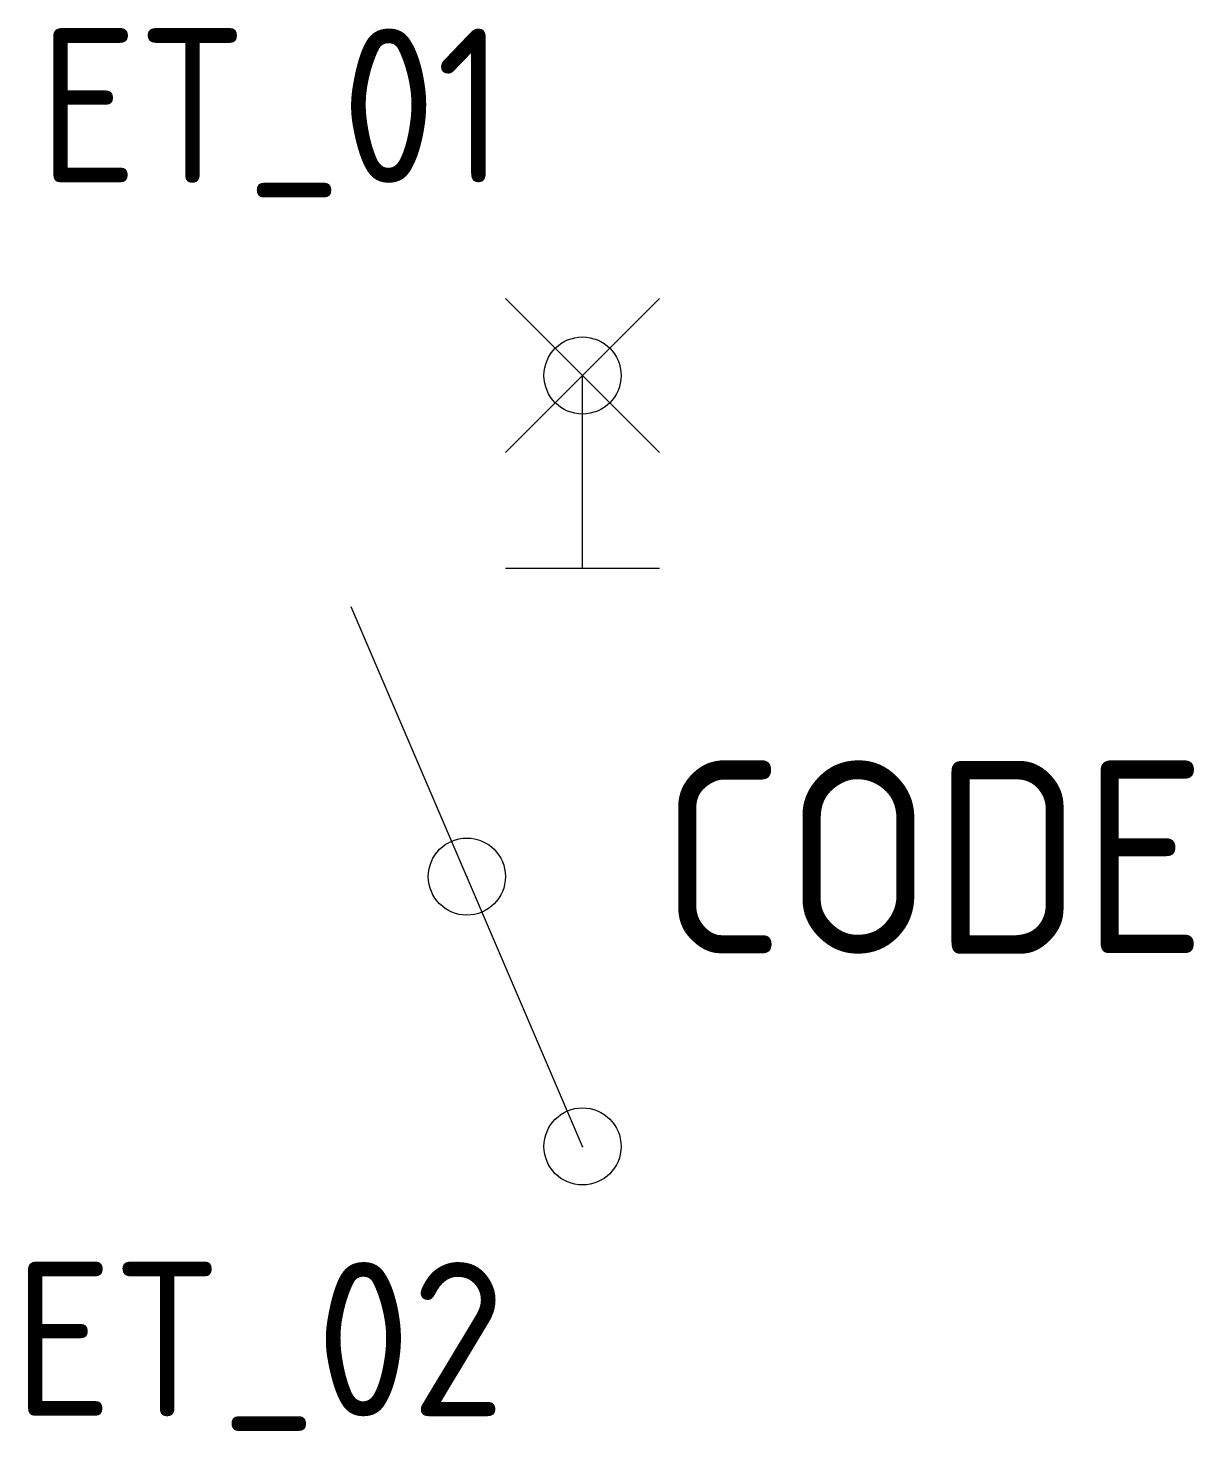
# Model space of a CAD drawing. Extents: x 342.8 to 357.9, y 226.3 to 244.5.
import ezdxf
from ezdxf.enums import TextEntityAlignment as Align

# ---------------------------------------------------------------- set-up
doc = ezdxf.new("R2010")
doc.units = 0
doc.header["$LTSCALE"] = 10
doc.header["$MEASUREMENT"] = 0
doc.header["$PDMODE"] = 32
doc.header["$PDSIZE"] = 1
doc.layers.get('0').update_dxf_attribs({"linetype": 'CONTINUOUS'})
for name, color, linetype in [('A', 7, 'CONTINUOUS'), ('C', 7, 'CONTINUOUS'), ('TKST2', 2, 'CONTINUOUS'), ('TKST3', 1, 'CONTINUOUS')]:
    doc.layers.add(name, color=color, linetype=linetype)
doc.styles.get("Standard").update_dxf_attribs({"font": 'ISO8', "width": 1.2})

msp = doc.modelspace()

# ---------------------------------------------------------------- linework, layer by layer
for points in [[(349, 241), (351, 239)], [(349, 239), (351, 241)], [(350, 237.5), (350, 240)], [(349, 237.5), (351, 237.5)], [(350, 230), (347, 237)]]:
    msp.add_lwpolyline(points)
at = {"layer": 'A', "color": 1}
msp.add_point((348.5, 233.5), dxfattribs=at)
at = {"layer": 'C', "color": 1}
msp.add_point((350, 240), dxfattribs=at)
at = {"layer": 'C', "color": 2}
msp.add_point((350, 230), dxfattribs=at)

# ---------------------------------------------------------------- texts
at = {"layer": 'TKST2'}
for tag, p in [('ET_01', (349, 242.5)), ('ET_02', (349, 226.5))]:
    msp.add_attdef(tag, text='', height=2, dxfattribs=at).set_placement(p, align=Align.RIGHT)
at = {"layer": 'TKST3'}
msp.add_attdef('CODE', (351, 232.5), '-Q', height=2.5, dxfattribs=at)

doc.saveas('drawing.dxf')
